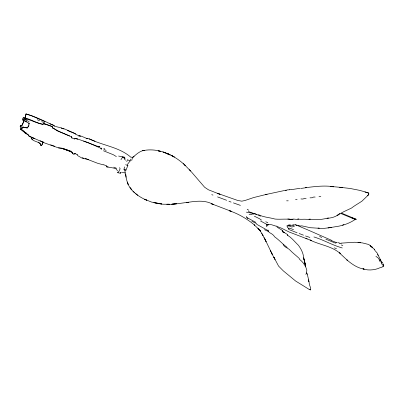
<?xml version="1.0" encoding="UTF-8"?>
<svg xmlns="http://www.w3.org/2000/svg" width="404" height="404" viewBox="0 0 404 404"><rect width="100%" height="100%" fill="white"/><g stroke="black" fill="none" stroke-linecap="round" stroke-linejoin="round"><path stroke-width="0.61" d="M29.078 124.114L29.229 123.074L28.931 123.22L22.77 120.038L22.781 118.867L23.316 117.66C30.204 118.71 36.001 123.058 42.819 124.19L44.097 123.664L50.808 125.912L52.434 126.77L52.858 127.967L58.661 131.219L69.629 135.991M71.387 151.278C67.104 150.197 62.913 147.748 58.464 147.889L44.854 143.046L28.992 136.123C29.815 134.219 17.013 128.775 21.781 128.649L23.003 127.098L27.376 127.836L28.856 125.674M307.181 273.755L308.383 278.856L308.323 281.351L308.989 281.633L309.413 284.598L310.524 287.709L310.61 289.582L310.358 290.032L309.802 289.537M260.54 220.978L266.802 224.361L266.736 226.472L267.382 224.892L268.64 224.356L271.084 224.523M28.931 123.22L28.775 125.775L27.22 128.043L23.003 127.098L21.659 128.73L20.447 129.118M26.285 133.598C23.457 132.123 21.296 129.502 20.2 126.568L20.463 125.412L21.629 125.73M124.619 166.913L123.957 169.241L124.811 170.145C125.942 176.851 126.72 184.643 131.81 189.91L130.068 187.729C134.189 193.445 140.329 197.591 146.798 200.227L144.556 199.243L151.535 202.076L161.736 203.98L153.894 202.626L157.6 203.515L162.847 204.217L169.463 204.262L166.807 204.318M124.987 172.654L124.962 173.008L122.266 172.362M381.295 263.913L381.396 262.898L380.583 260.853L378.997 259.368L378.694 258.383L375.932 256.333M21.629 127.871L21.877 126.058L24.094 120.7M20.2 126.568L20.463 125.412M24.972 118.029L26.043 113.968L31.562 115.731L44.96 121.665M24.957 118.448L26.043 113.968M124.811 170.145L125.977 170.094L127.851 165.595L127.568 164.256L130.149 160.913L130.457 159.171M121.286 172.23L120.251 173.21L117.806 172.73L117.968 172.018L118.655 171.932L120.109 168.806L119.619 167.65M117.806 172.73L117.973 172.195M368.453 194.607L368.185 195.425L367.271 195.531L367.635 195.682L368.918 193.93L368.302 192.688L366.539 192.663L366.155 192.208L359.686 190.36L349.894 188.426L339.784 187.294L342.435 187.481M120.978 159.656L122.725 156.904L123.568 157.121M43.243 141.814L42.314 144.501L41.44 145.612L40.516 145.112L40.102 143.637C37.643 141.415 33.916 141.572 31.664 139.021L31.335 137.077M80.603 136.411L76.578 134.724L74.533 133.28L65.049 129.154L61.297 128.053L62.186 128.28M43.021 142.269L41.44 145.612L40.551 145.056L40.208 143.476L38.299 142.122M126.77 161.575L127.482 159.732L130.149 160.913M23.755 121.493L21.695 125.588L20.387 125.437M379.386 261.312L379.841 260.176M305.879 274.412L306.515 272.877L306.833 270.155C305.697 265.903 303.151 262.115 299.627 259.449L299.233 258.449C296.304 255.636 292.981 253.217 290.208 250.298C288.219 247.935 284.371 247.399 283.133 244.511M44.137 123.892L44.556 122.952L41.743 121.579M268.64 224.356L268.352 224.967L267.382 224.892L266.802 224.361M71.801 137.926L71.993 137.532L71.311 136.658L71.801 137.926L74.321 138.925L75.76 138.491L79.921 139.779L88.673 142.9L100.813 148.243L101.803 148.172L101.298 149.419L100.813 148.243M73.871 154.166L75.139 153.5L73.871 154.166L72.907 153.788L72.569 152.353L62.423 148.541L58.494 147.834M249.111 214.6L251.667 214.499C254.03 211.954 257.873 215.398 260.555 216.165M75.79 138.436L77.326 139.047L75.79 138.436L74.321 138.925M283.143 232.482L282.219 230.315L277.498 227.407L276.22 225.972M288.673 225.796L288.86 225.467L292.799 225.149L294.572 226.094L291.925 227.058L288.673 225.796L287.774 226.189M122.205 157.818L122.725 156.904L118.614 156.045M22.77 120.038L22.937 119.761L24.189 120.483M71.281 136.714L57.413 130.906L52.858 127.967M383.376 264.676L382.856 263.539M305.858 238.431L311.514 240.572L310.035 240.016C319.912 245.051 332.245 246.071 340.496 253.773L339.471 252.525L340.734 254.146L347.42 260.338L346.854 259.888C351.849 264.115 357.54 268.15 364.161 269.104L362.918 268.847C367.807 270.569 373.084 270.17 377.947 268.62C379.497 267.408 384.734 267.453 383.441 264.575M23.154 117.862C29.84 119.554 35.951 122.887 42.672 124.392L44.097 123.664M293.526 229.644L289.572 228.119L288.461 228.866L288.719 229.447L297.071 232.765M125.472 160.191L124.296 158.863L124.073 157.863L124.351 157.51L125.104 158.323L123.851 156.722M120.251 173.21L120.847 172.538M292.799 225.149L293.501 224.377M341.577 213.155L356.166 219.256L355.626 219.145C349.692 223.362 342.345 225.861 335.153 226.77C331.396 227.407 327.674 227.977 323.856 228.396C319.332 228.477 314.923 227.881 310.479 227.745L301.753 225.831L300.576 226.043L294.491 224.568M87.491 138.335L86.572 138.375L86.163 138.814L87.491 138.335L95.021 141.259M297.713 218.998C301.379 219.786 305.005 218.68 308.621 219.655L309.934 219.15C315.554 219.973 321.311 219.771 326.71 218.286C331.437 218.195 336.461 216.761 339.865 213.342M131.734 160.545A14.807 1.348 -85.2 0 1 132.633 157.489C136.173 154.525 139.733 150.869 144.556 150.293L142.511 150.737C158.07 147.243 174.513 154.934 185.481 165.741L183.401 163.6M132.633 157.489L134.088 156.247M367.635 195.682L362.024 201.096C358.595 203.449 354.752 205.474 351.45 208.095L343.521 211.822L337.077 215.519L337.976 215.009M382.957 266.221L383.8 265.852M336.259 242.718L335.482 243.142L325.806 239.163M355.096 219.751L356.166 219.256M342.572 225.144L343.925 224.589M328.078 227.952L331.618 227.371M300.652 188.486L306.702 187.613L305.389 187.703C314.62 186.582 323.937 185.31 333.234 186.673L330.563 186.466L333.28 186.794M285.623 190.547L287.729 189.804L289.315 189.845M78.79 136.163L79.916 135.805L81.638 136.289L86.572 138.375M291.435 189.633L299.869 188.33M258.403 214.665C263.655 217.322 269.508 217.443 275.043 219.064C280.543 219.554 286.194 218.66 291.648 219.508C293.905 218.392 296.425 220.003 298.697 219.039M22.781 118.867L24.104 119.589L27.093 119.2M291.648 219.508L293.097 219.119M286.34 190.117L265.372 194.617L266.65 194.324M267.089 194.223L253.591 197.576L245.132 200.455L241.819 201.177L237.683 200.45L217.473 193.319M288.269 225.578L288.86 225.467M327.028 218.261L328.548 218.034M289.299 189.668L291.102 189.405M340.976 243.152L354.747 242.249L362.388 242.905L368.817 244.511L374.493 249.435M103.646 164.665L106.302 165.847L106.823 166.887L108.105 166.827M290.501 219.266L291.663 219.19M104.656 148.611L103.838 148.657L104.106 149.576L106.161 150.394M310.03 197.844L312.151 197.763L313.716 197.006L315.135 197.066M286.628 200.818L288.224 200.818M89.233 138.779C102.798 145.667 119.079 146.899 130.8 157.201L132.926 157.242M169.084 204.308L167.362 204.252L171.185 204.318L177.361 203.737L188.41 202.237L186.643 202.51C195.632 201.207 205.02 199.682 213.312 204.52L211.368 203.732L231.184 211.292L229.245 210.696C238.582 213.868 247.203 218.917 254.737 225.245L254.182 224.801L260.004 230.431L257.934 228.129L260.413 231.138L259.939 230.442L263.055 235.456L261.686 233.487M61.337 127.927L55.257 126.417M300.96 198.945L303.03 199.046L304.596 198.288L306.136 198.399M22.998 127.25L25.104 127.371M290.582 224.983L288.981 224.887L286.926 225.76L287.456 227.386L288.724 228.497M339.375 243.274L341.163 243.405M295.551 199.455L297.091 199.566M358.01 242.511L360.494 242.703M318.024 228.053L319.311 228.159M309.01 219.175L310.328 219.286M246.4 212.145L253.025 213.383M79.073 135.658L79.947 135.754M287.86 218.938L290.077 219.19M248.349 211.524L256.661 214.489M319.019 196.445L320.816 196.662M340.744 187.365L331.977 186.557L333.381 186.825M106.959 166.938L113.413 168.003L116.155 168.943L117.473 170.756M365.014 192.006L368.771 193.183M97.359 146.203L99.884 146.667L98.116 146.243M74.841 153.631L77.29 154.485M85.224 158.631L88.582 159.575M337.638 242.577L339.511 243.011M342.244 247.955C332.654 245.309 323.675 239.941 313.959 236.956M63.58 148.889L68.801 150.601M26.083 113.999C36.057 116.776 45.425 121.644 54.732 125.967M44.061 123.715L52.434 126.77L52.722 128.174M32.694 138.001L34.895 138.653L30.224 136.82L28.992 136.123L28.603 135.219M275.902 226.119L271.508 224.715M305.525 235.976L309.893 237.451M240.39 205.373L233.426 202.909M211.752 194.678L212.964 195.082M50.692 144.864L54.621 146.243M103.399 164.877L97.48 163.226L86.557 159.004L83.997 158.701L81.623 157.908L77.618 155.57L77.073 154.439M341.319 244.986L342.819 245.501M165.499 152.904L162.994 152.045L169.761 154.742L167.463 153.672M351.874 217.812L355.626 219.145M83.628 141.057L97.172 146.187M71.685 132.249L67.236 130.436M277.235 226.583L281.366 228.149L289.239 232.037L307.212 238.936M355.121 219.433L341.148 213.61M334.371 247.879L336.471 248.642M82.239 157.727L83.997 158.363M217.579 196.91L226.634 200.288M331.012 240.451L332.664 241.052M303.465 235.168L299.122 233.512M49.945 123.775L53.742 125.301L54.378 126.447M310.615 289.34L310.267 289.208L310.61 289.582M40.112 140.774L42.647 141.764M217.761 193.43L220.044 194.339L208.454 189.799L204.636 187.254L191.451 171.947L184.633 164.872M297.783 225.695L308.191 230.078M333.164 241.249L334.658 241.844M335.189 242.052L336.769 242.683M103.469 150.773L113.317 154.732L116.367 156.58M29.078 121.508L26.305 120.397L25.533 119.64M113.792 167.155L116.61 168.327M125.689 164.686L127.851 165.595M123.957 169.241L125.977 170.094M228.922 201.197L231.083 202.116M308.606 230.255L331.229 240.173M72.19 132.426L75.8 134.052M37.274 119.736L39.491 120.68M25.164 120.902L26.634 121.528M62.63 128.396L64.029 128.997M264.418 229.699L268.615 231.608L269.347 232.558C271.337 233.522 273.543 234.81 274.594 236.8C279.225 240.042 282.694 244.167 287.219 247.42M246.283 216.418L246.894 217.589L255.823 222.352M268.615 231.608L268.15 230.628L256.919 224.437L256.308 223.468L251.864 221.276M319.609 236.441L321.72 237.466M265.776 221.735L267.862 222.766M122.69 157.02L124.073 157.863M72.563 152.879C69.241 150.424 65.246 149.687 61.539 148.157M20.488 129.068L23.831 130.967L24.437 131.987L26.139 132.881M28.835 135.335L25.013 133.067M284.436 232.522L282.669 231.573L287.35 234.456L287.83 235.466C292.067 238.087 294.915 241.996 298.465 245.334C301.409 249.399 303.757 254 303.702 259.171M254.384 216.211L259.53 218.731L261.534 220.119M62.12 148.202L63.064 148.758M309.631 289.703L295.667 281.053L283.29 270.857L278.588 266.1L273.831 257.166L275.043 259.408L274.422 258.338M31.573 137.38L31.638 138.809L32.477 139.345M381.618 262.226L382.381 262.721L380.058 259.55M247.223 209.242L248.707 210.216M307.186 274.159L306.515 272.877M295.551 224.77L296.804 225.659M20.488 128.992L21.589 129.795M247.92 218.594L246.894 217.589M135.769 193.693L137.789 195.299M20.22 126.235L20.912 126.795M383.138 265.514L381.825 263.903M252.965 213.494L253.964 214.367M133.012 191.269L134.264 192.445M374.846 250.339L376.952 252.813M190.218 170.68L190.466 170.963L189.37 169.685M287.36 234.891L287.83 235.466M282.159 230.421L282.315 230.664L282.219 230.315M265.458 240.244L266.069 241.597L264.777 238.809L272.271 254.348L270.256 250.334M264.095 237.638L265.312 239.936M106.302 165.847L106.823 166.887M271.655 253.293L274.382 258.267M262.433 234.567L264.63 238.759M380.79 260.393L378.508 255.868M378.321 255.586L377.154 253.071M377.75 254.495L378.099 255.358M24.558 118.402L24.952 119.407M72.326 152.293L72.907 153.788M44.556 122.952L45.041 124.376M305.732 266.367L303.737 258.222M304.631 261.979L304.04 259.489M305.131 263.832L303.732 257.767M305.469 265.327L304.47 261.736L305.171 264.337M308.989 281.633L308.641 279.775M383.623 265.494L383.734 265.953M374.372 249.162L374.498 249.945M268.069 230.078L268.15 230.628M126.139 177.159L125.77 174.427M176.664 203.737L171.912 204.192L176.664 203.737M159.661 151.187L158.136 150.828L160.524 151.424L159.661 151.187M170.039 154.934L167.741 153.843L170.039 154.934M171.927 155.757L171.124 155.328L174.301 157.04L171.927 155.757M371.821 246.879L370.241 245.652L372.387 247.379L371.821 246.879M128.098 184.295L127.311 182.143L128.098 184.295"/></g></svg>
